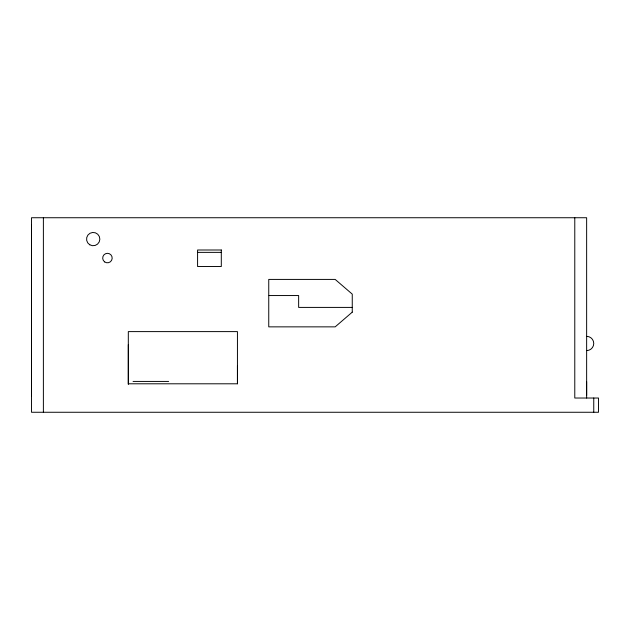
<?xml version="1.0" encoding="UTF-8"?>
<svg xmlns="http://www.w3.org/2000/svg" width="630" height="630" viewBox="0 0 630 630"><rect width="100%" height="100%" fill="white"/><g stroke="black" fill="none" stroke-linecap="round" stroke-linejoin="round"><path stroke-width="0.94" d="M31.524 396.254L31.524 393.955L31.508 394.963M31.524 379.032L31.508 378.276M31.524 356.793L31.524 354.926M237.439 383.796L237.439 331.608L128.315 331.608L128.315 383.796L237.439 383.796L237.439 366.006M31.508 291.729L31.508 290.706M197.584 252.37L221.303 252.37M269.112 295.549L298.644 295.549L298.644 307.409L352.359 307.409M133.056 381.426L168.643 381.426M31.524 257.536L31.524 257.111L31.524 258.709M31.524 227.942L31.524 225.06L31.5 396.018M31.524 242.125L31.524 243.322M31.5 287.154L31.508 297.832M31.5 323.576L31.508 334.254M593.751 398.026L593.751 412.264M586.64 381.662L586.64 395.419M586.64 398.026L586.64 217.736L31.524 217.736L31.524 412.264L598.5 412.264L598.5 398.026L574.78 398.026L574.78 217.736M128.315 344.649L128.315 384.442M43.383 217.736L43.383 412.264M586.64 336.349A7.119 7.119 0 0 1 593.751 343.468A7.119 7.119 0 0 1 586.64 350.587M352.257 312.157L335.176 326.86L268.75 326.86L268.75 279.413L335.176 279.413L352.257 294.123L352.257 312.157M221.303 250L197.584 250L197.584 266.506L221.303 266.506L221.303 250M89.783 244.786A6.639 6.639 0 0 0 99.847 239.195A6.639 6.639 0 0 0 89.98 233.281A6.639 6.639 0 0 0 89.783 244.786M104.667 261.915A4.741 4.741 0 0 0 112.156 258.544A4.741 4.741 0 0 0 105.486 253.74A4.741 4.741 0 0 0 104.667 261.915"/></g></svg>
